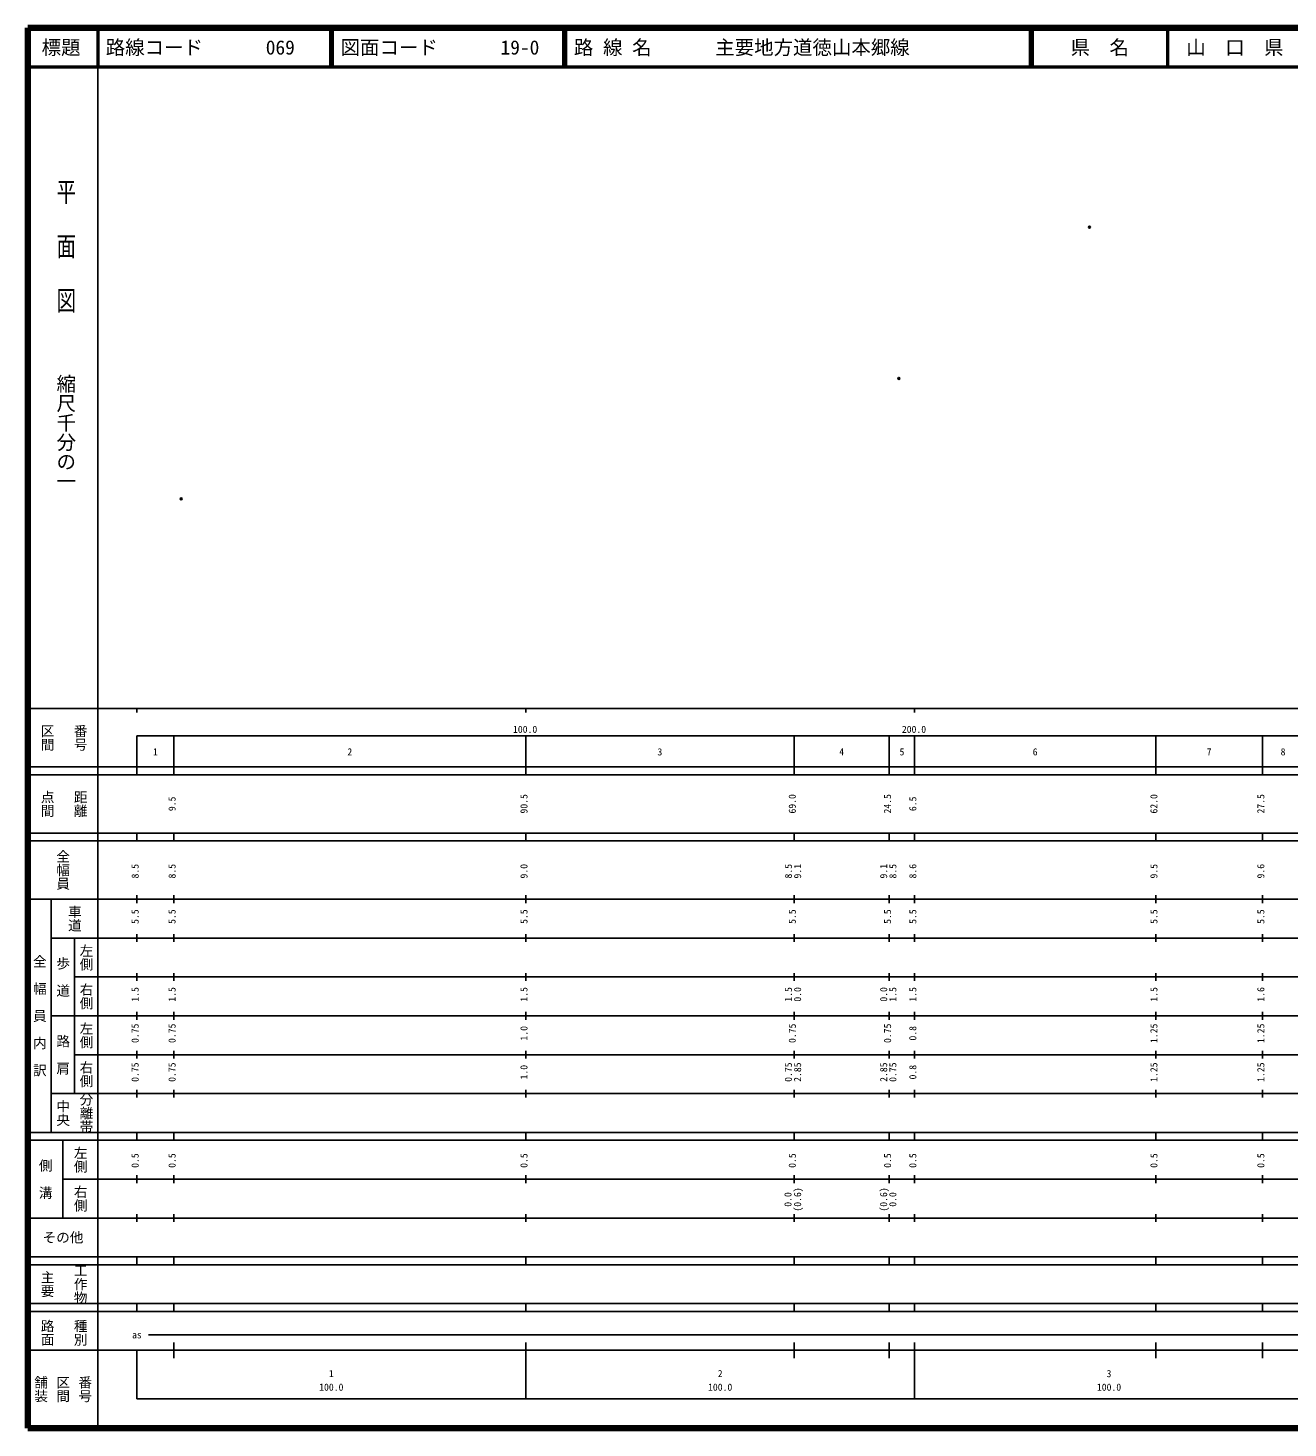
# Model space of a CAD drawing. Units: millimetres on the paper. Extents: x 40 to 680, y 20 to 380.
# Drawn here: x 40 to 364, y 20 to 380 of the extents above; entities that cross this region are included whole.
import ezdxf
from ezdxf.enums import TextEntityAlignment as Align

# ---------------------------------------------------------------- set-up
doc = ezdxf.new("R2010")
doc.units = ezdxf.units.MM
doc.header["$PDMODE"] = 32
doc.header["$PDSIZE"] = 0.5
doc.layers.add('M-OTRS', color=6, linetype='Continuous')
doc.layers.add('M-TTL-TXT', color=7, linetype='Continuous')
for name, color, linetype, lineweight in [('M-TTL', 2, 'Continuous', 140), ('M-TTL-BAND', 7, 'Continuous', 25), ('M-TTL-LINE', 7, 'Continuous', 50)]:
    doc.layers.add(name, color=color, linetype=linetype, lineweight=lineweight)
doc.styles.add('@ＭＳ ゴシック', font='')
doc.styles.add('ＭＳ ゴシック', font='')
doc.styles.get('@ＭＳ ゴシック').set_extended_font_data('@MS Gothic')
doc.styles.get('ＭＳ ゴシック').set_extended_font_data('MS Gothic')

msp = doc.modelspace()

# ---------------------------------------------------------------- linework, layer by layer
at = {"layer": 'M-OTRS'}
for p in [(312.961, 328.799), (263.953, 289.891), (79.404, 258.916)]:
    msp.add_point(p, dxfattribs=at)
at = {"layer": 'M-TTL'}
for p, q in [((40, 380), (40, 20)), ((680, 380), (40, 380)), ((40, 20), (680, 20))]:
    msp.add_line(p, q, dxfattribs=at)
at = {"layer": 'M-TTL-BAND'}
for p, q in [((58, 370), (58, 20)), ((40, 205), (579, 205)), ((68, 205), (68, 204)), ((168, 205), (168, 204)), ((268, 205), (268, 204)), ((68, 198), (579, 198)), ((68, 198), (68, 188)), ((77.5, 188), (77.5, 198)), ((168, 188), (168, 198)), ((237, 188), (237, 198)), ((261.5, 188), (261.5, 198)), ((268, 188), (268, 198)), ((330, 188), (330, 198)), ((357.5, 188), (357.5, 198)), ((40, 190), (579, 190)), ((40, 188), (579, 188)), ((40, 173), (579, 173)), ((68, 171), (68, 173)), ((77.5, 171), (77.5, 173)), ((168, 171), (168, 173)), ((237, 171), (237, 173)), ((261.5, 171), (261.5, 173)), ((268, 171), (268, 173)), ((330, 171), (330, 173)), ((357.5, 171), (357.5, 173)), ((40, 171), (579, 171)), ((40, 156), (579, 156)), ((46, 96), (46, 156)), ((68, 155), (68, 157)), ((77.5, 155), (77.5, 157)), ((168, 155), (168, 157)), ((237, 155), (237, 157)), ((261.5, 155), (261.5, 157)), ((268, 155), (268, 157)), ((330, 155), (330, 157)), ((357.5, 155), (357.5, 157)), ((46, 146), (579, 146)), ((52, 146), (52, 106)), ((68, 145), (68, 147)), ((77.5, 145), (77.5, 147)), ((168, 145), (168, 147)), ((237, 145), (237, 147)), ((261.5, 145), (261.5, 147)), ((268, 145), (268, 147)), ((330, 145), (330, 147)), ((357.5, 145), (357.5, 147)), ((68, 135), (68, 137)), ((77.5, 135), (77.5, 137)), ((168, 135), (168, 137)), ((237, 135), (237, 137)), ((261.5, 135), (261.5, 137)), ((268, 135), (268, 137)), ((330, 135), (330, 137)), ((357.5, 135), (357.5, 137)), ((52, 136), (579, 136)), ((46, 126), (579, 126)), ((68, 125), (68, 127)), ((77.5, 125), (77.5, 127)), ((168, 125), (168, 127)), ((237, 125), (237, 127)), ((261.5, 125), (261.5, 127)), ((268, 125), (268, 127)), ((330, 125), (330, 127)), ((357.5, 125), (357.5, 127)), ((52, 116), (579, 116)), ((68, 115), (68, 117)), ((77.5, 115), (77.5, 117)), ((168, 115), (168, 117)), ((237, 115), (237, 117)), ((261.5, 115), (261.5, 117)), ((268, 115), (268, 117)), ((330, 115), (330, 117)), ((357.5, 115), (357.5, 117)), ((46, 106), (579, 106)), ((68, 105), (68, 107)), ((77.5, 105), (77.5, 107)), ((168, 105), (168, 107)), ((237, 105), (237, 107)), ((261.5, 105), (261.5, 107)), ((268, 105), (268, 107)), ((330, 105), (330, 107)), ((357.5, 105), (357.5, 107)), ((40, 96), (579, 96)), ((40, 94), (579, 94)), ((49, 94), (49, 74)), ((68, 94), (68, 96)), ((77.5, 94), (77.5, 96)), ((168, 94), (168, 96)), ((237, 94), (237, 96)), ((261.5, 94), (261.5, 96)), ((268, 94), (268, 96)), ((330, 94), (330, 96)), ((357.5, 94), (357.5, 96)), ((49, 84), (579, 84)), ((68, 83), (68, 85)), ((77.5, 83), (77.5, 85)), ((168, 83), (168, 85)), ((237, 83), (237, 85)), ((261.5, 83), (261.5, 85)), ((268, 83), (268, 85)), ((330, 83), (330, 85)), ((357.5, 83), (357.5, 85)), ((40, 74), (579, 74)), ((68, 73), (68, 75)), ((77.5, 73), (77.5, 75)), ((168, 73), (168, 75)), ((237, 73), (237, 75)), ((261.5, 73), (261.5, 75)), ((268, 73), (268, 75)), ((330, 73), (330, 75)), ((357.5, 73), (357.5, 75)), ((40, 64), (579, 64)), ((40, 62), (579, 62)), ((68, 62), (68, 64)), ((77.5, 62), (77.5, 64)), ((168, 62), (168, 64)), ((237, 62), (237, 64)), ((261.5, 62), (261.5, 64)), ((268, 62), (268, 64)), ((330, 62), (330, 64)), ((357.5, 62), (357.5, 64)), ((40, 52), (579, 52)), ((68, 50), (68, 52)), ((77.5, 50), (77.5, 52)), ((168, 50), (168, 52)), ((237, 50), (237, 52)), ((261.5, 50), (261.5, 52)), ((268, 50), (268, 52)), ((330, 50), (330, 52)), ((357.5, 50), (357.5, 52)), ((40, 50), (579, 50)), ((71, 44), (565, 44)), ((40, 40), (579, 40)), ((68, 40), (68, 27.5)), ((77.5, 38), (77.5, 42)), ((168, 27.5), (168, 42)), ((237, 38), (237, 42)), ((261.5, 38), (261.5, 42)), ((268, 27.5), (268, 42)), ((330, 38), (330, 42)), ((357.5, 38), (357.5, 42)), ((68, 27.5), (579, 27.5))]:
    msp.add_line(p, q, dxfattribs=at)
at = {"layer": 'M-TTL-LINE'}
for p, q in [((58, 380), (58, 370)), ((117.75, 380), (117.75, 370)), ((118.25, 380), (118.25, 370)), ((177.75, 380), (177.75, 370)), ((178.25, 380), (178.25, 370)), ((297.75, 380), (297.75, 370)), ((298.25, 380), (298.25, 370)), ((333, 380), (333, 370)), ((40, 370), (680, 370))]:
    msp.add_line(p, q, dxfattribs=at)

# ---------------------------------------------------------------- texts
at = {"layer": 'M-TTL-BAND', "style": '@ＭＳ ゴシック', "width": 1.4}
msp.add_text('平  面  図', height=3.666, rotation=270, dxfattribs=at).set_placement((49.777, 306.475), align=Align.MIDDLE_RIGHT)
at = {"layer": 'M-TTL-BAND', "style": '@ＭＳ ゴシック'}
msp.add_text('縮尺千分の一', height=3.666, rotation=270, dxfattribs=at).set_placement((49.777, 261.03), align=Align.MIDDLE_RIGHT)
for s, p in [('区間', (45, 197.5)), ('番号', (53.5, 197.5)), ('点間', (45, 180.5)), ('距離', (53.5, 180.5)), ('全幅員', (49, 163.5)), ('車道', (52, 151)), ('左側', (55, 141)), ('全\u3000幅\u3000員\u3000内\u3000訳', (43, 126)), ('歩\u3000道', (49, 136)), ('右側', (55, 131)), ('左側', (55, 121)), ('路\u3000肩', (49, 116)), ('右側', (55, 111)), ('分離帯', (55, 101)), ('中央', (49, 101)), ('左側', (53.5, 89)), ('側\u3000溝', (44.5, 84)), ('右側', (53.5, 79)), ('工作物', (53.5, 57)), ('主要', (45, 57)), ('路面', (45, 44.5)), ('種別', (53.5, 44.5)), ('舗装', (43.333, 30)), ('区間', (49, 30)), ('番号', (54.667, 30))]:
    msp.add_text(s, height=2.566, rotation=270, dxfattribs=at).set_placement(p, align=Align.MIDDLE_CENTER)
at = {"layer": 'M-TTL-BAND', "style": 'ＭＳ ゴシック'}
for s, p in [('100.0', (167.844, 198.195)), ('200.0', (267.844, 198.195)), ('1', (72.75, 192.405)), ('2', (122.75, 192.405)), ('3', (202.5, 192.405)), ('4', (249.25, 192.405)), ('5', (264.75, 192.405)), ('6', (299, 192.405)), ('7', (343.75, 192.405)), ('8', (362.75, 192.405)), ('as', (68, 42.5)), ('1', (118, 32.523)), ('2', (218, 32.523)), ('3', (318, 32.523)), ('100.0', (118, 29.033)), ('100.0', (218, 29.033)), ('100.0', (318, 29.033))]:
    msp.add_text(s, height=1.833, dxfattribs=at).set_placement(p, align=Align.BOTTOM_CENTER)
for s, p in [('9.5', (78.5, 180.5)), ('90.5', (169, 180.5)), ('69.0', (238, 180.5)), ('24.5', (262.5, 180.5)), ('6.5', (269, 180.5)), ('62.0', (331, 180.5)), ('27.5', (358.5, 180.5)), ('8.5', (69, 163.174)), ('8.5', (78.5, 163.174)), ('9.0', (169, 163.174)), ('8.5', (237, 163.174)), ('9.1', (239.37, 163.174)), ('9.1', (261.5, 163.174)), ('8.5', (263.87, 163.174)), ('8.6', (269, 163.174)), ('9.5', (331, 163.174)), ('9.6', (358.5, 163.174)), ('5.5', (69, 151.5)), ('5.5', (78.5, 151.5)), ('5.5', (169, 151.5)), ('5.5', (238, 151.5)), ('5.5', (262.5, 151.5)), ('5.5', (269, 151.5)), ('5.5', (331, 151.5)), ('5.5', (358.5, 151.5)), ('1.5', (69, 131.5)), ('1.5', (78.5, 131.5)), ('1.5', (169, 131.5)), ('1.5', (237, 131.5)), ('0.0', (239.37, 131.5)), ('0.0', (261.5, 131.5)), ('1.5', (263.87, 131.5)), ('1.5', (269, 131.5)), ('1.5', (331, 131.5)), ('1.6', (358.5, 131.5)), ('0.75', (69, 121.5)), ('0.75', (78.5, 121.5)), ('1.0', (169, 121.5)), ('0.75', (238, 121.5)), ('0.75', (262.5, 121.5)), ('0.8', (269, 121.5)), ('1.25', (331, 121.5)), ('1.25', (358.5, 121.5)), ('0.75', (69, 111.5)), ('0.75', (78.5, 111.5)), ('1.0', (169, 111.5)), ('0.75', (237, 111.5)), ('2.85', (239.37, 111.5)), ('2.85', (261.5, 111.5)), ('0.75', (263.87, 111.5)), ('0.8', (269, 111.5)), ('1.25', (331, 111.5)), ('1.25', (358.5, 111.5)), ('0.5', (69, 88.764)), ('0.5', (78.5, 88.764)), ('0.5', (169, 88.764)), ('0.5', (238, 88.764)), ('0.5', (262.5, 88.764)), ('0.5', (269, 88.764)), ('0.5', (331, 88.764)), ('0.5', (358.5, 88.764)), ('0.0', (236.894, 78.764)), ('(0.6)', (239.37, 78.764)), ('(0.6)', (261.5, 78.764)), ('0.0', (263.846, 78.764))]:
    msp.add_text(s, height=1.833, rotation=90, dxfattribs=at).set_placement(p, align=Align.BOTTOM_CENTER)
msp.add_text('その他', height=2.566, dxfattribs=at).set_placement((49, 69), align=Align.MIDDLE_CENTER)
at = {"layer": 'M-TTL-TXT', "style": 'ＭＳ ゴシック'}
for s, p in [('標題', (48.5, 375)), ('県\u3000名', (315.625, 375)), ('山\u3000口\u3000県', (350.375, 375))]:
    msp.add_text(s, height=3.666, dxfattribs=at).set_placement(p, align=Align.MIDDLE_CENTER)
for s, p in [('路線コード', (60, 375)), ('069', (101.142, 375)), ('図面コード', (120.38, 375)), ('19-0', (161.521, 375)), ('路 線 名', (180.38, 375)), ('主要地方道徳山本郷線', (216.734, 375))]:
    msp.add_text(s, height=3.666, dxfattribs=at).set_placement(p, align=Align.MIDDLE_LEFT)

doc.saveas('drawing.dxf')
